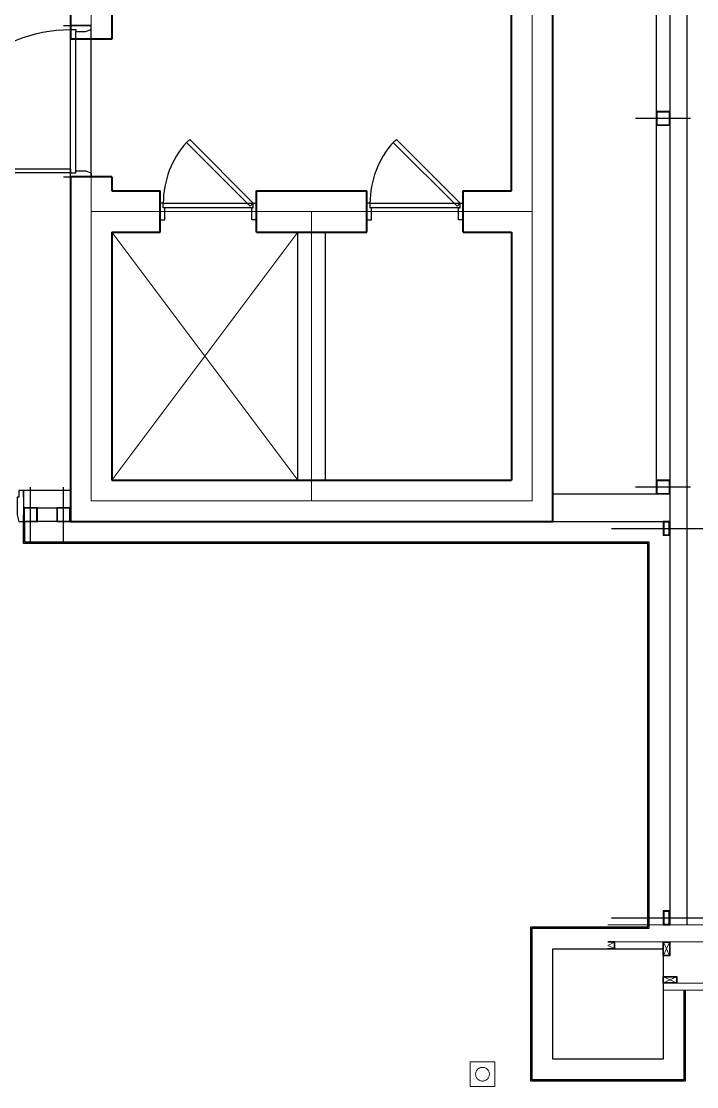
# Model space of a CAD drawing. Header units: millimetres. Extents: x 8456 to 190005487, y 619 to 455456909.
# Drawn here: x 204247 to 205002, y 158300 to 159490 of the extents above; entities that cross this region are included whole.
import ezdxf

# ---------------------------------------------------------------- set-up
doc = ezdxf.new("R2010")
doc.units = ezdxf.units.MM
doc.header["$LTSCALE"] = 400
doc.header["$MEASUREMENT"] = 0
for name, pattern in [('CEN', [62, 60, -1, 0, -1]), ('XR-평면도$0$CEN', [62, 60, -1, 0, -1]), ('XR-평면도$0$HID', [2, 1.1, -0.9]), ('지하2층평면도$0$XR-평면도$0$HID', [2, 1.1, -0.9])]:
    doc.linetypes.add(name, pattern=pattern)
doc.layers.get('0').update_dxf_attribs({"linetype": 'CONTINUOUS'})
doc.layers.get('Defpoints').update_dxf_attribs({"color": 153, "linetype": 'CONTINUOUS'})
for name, color, linetype in [('AA-DWXM-DOOR', 7, 'CONTINUOUS'), ('AA-WALL-조적벽', 3, 'CONTINUOUS'), ('CEN', 1, 'CEN'), ('COL', 2, 'CONTINUOUS'), ('FIN', 5, 'CONTINUOUS'), ('WAL', 3, 'CONTINUOUS'), ('석고보드', 4, 'CONTINUOUS'), ('저온단열', 160, 'CONTINUOUS'), ('판넬', 4, 'CONTINUOUS')]:
    doc.layers.add(name, color=color, linetype=linetype)
for name, color, linetype, lineweight in [('XR-평면도$0$A-AXIS-LINE', 1, 'XR-평면도$0$CEN', 15), ('XR-평면도$0$A-CONC-LIN1', 2, 'CONTINUOUS', 40), ('XR-평면도$0$A-DWXK-OPEN', 1, 'XR-평면도$0$HID', 15), ('XR-평면도$0$A-DWXM-DOOR', 4, 'CONTINUOUS', 25), ('XR-평면도$0$A-WAXM-BLOC', 3, 'CONTINUOUS', 25), ('지하2층평면도$0$0FURN1', 8, '지하2층평면도$0$XR-평면도$0$HID', 18), ('지하2층평면도$0$0OPEN', 1, '지하2층평면도$0$XR-평면도$0$HID', 15), ('지하2층평면도$0$0PANL', 6, 'CONTINUOUS', 20), ('지하2층평면도$0$0STL', 3, 'CONTINUOUS', 25)]:
    doc.layers.add(name, color=color, linetype=linetype, lineweight=lineweight)

# ---------------------------------------------------------------- blocks, each defined once
blk = doc.blocks.new('지하2층평면도$0$XR-평면도$0$$0$A$C3B9B04BD')
at = {"layer": '지하2층평면도$0$0OPEN', "color": 8}
for p, q in [((47.7, -47.7), (2.3, 47.7)), ((47.7, 47.7), (2.3, -47.7))]:
    blk.add_line(p, q, dxfattribs=at)
at = {"layer": '지하2층평면도$0$0STL', "color": 8}
for points in [[(0, -50), (50, -50), (50, 50), (0, 50)], [(2.3, -47.7), (47.7, -47.7), (47.7, 47.7), (2.3, 47.7)]]:
    blk.add_lwpolyline(points, close=True, dxfattribs=at)
blk = doc.blocks.new('A$C2DB436D3')
at = {"layer": 'AA-DWXM-DOOR', "color": 8, "elevation": 2515.7}
blk.add_lwpolyline([(18100.7, 21740.5), (18100.7, 21751.1), (18093.3, 21751.1), (18093.3, 21740.5), (18090.2, 21740.5), (18090.2, 21712.1), (18093.3, 21701.6), (18100.7, 21701.6), (18100.7, 21712.1)], dxfattribs=at)
at = {"layer": 'AA-WALL-조적벽', "color": 8}
for p, q in [((18945.5, 21745.6, 2515.7), (19132.5, 21745.6, 2515.7)), ((18945.5, 21701.6, 2515.7), (19132.5, 21701.6, 2515.7))]:
    blk.add_line(p, q, dxfattribs=at)
at = {"layer": 'CEN', "color": 8}
for p, q in [((19039, 21690.6, 2515.7), (19215, 21690.6, 2515.7)), ((19039, 21069.1, 2515.7), (19215, 21069.1, 2515.7))]:
    blk.add_line(p, q, dxfattribs=at)
at = {"layer": 'CEN', "color": 8, "elevation": 2515.7}
for points in [[(19165.5, 22345.1), (19077.5, 22345.1)], [(18111.7, 21668.6), (18111.7, 21756.6)], [(18164.5, 21668.6), (18164.5, 21756.6)], [(19165.5, 21756.6), (19077.5, 21756.6)]]:
    blk.add_lwpolyline(points, dxfattribs=at)
at = {"layer": 'COL', "color": 8}
for p, q in [((18945.5, 21019.6, 2515.7), (19121.5, 21019.6, 2515.7)), ((18945.5, 20843.6, 2515.7), (18945.5, 21019.6, 2515.7)), ((19121.5, 21019.6, 2515.7), (19121.5, 20843.6, 2515.7)), ((19121.5, 20843.6, 2515.7), (18945.5, 20843.6, 2515.7))]:
    blk.add_line(p, q, dxfattribs=at)
at = {"layer": 'Defpoints', "color": 8}
for p, q in [((18164.5, 22493.6, 2515.7), (18208.5, 22493.6, 2515.7)), ((18164.5, 22251.6, 2515.7), (18208.5, 22251.6, 2515.7)), ((18318.5, 22165.8, 2515.7), (18318.5, 22209.8, 2515.7)), ((18323.7, 22209.8, 2515.7), (18467.4, 22209.8, 2515.7)), ((18467.4, 22202.1, 2515.7), (18323.7, 22202.1, 2515.7)), ((18472.5, 22165.8, 2515.7), (18472.5, 22209.8, 2515.7)), ((18648.5, 22165.8, 2515.7), (18648.5, 22209.8, 2515.7)), ((18653.7, 22209.8, 2515.7), (18797.4, 22209.8, 2515.7)), ((18797.4, 22202.1, 2515.7), (18653.7, 22202.1, 2515.7)), ((18802.5, 22165.8, 2515.7), (18802.5, 22209.8, 2515.7))]:
    blk.add_line(p, q, dxfattribs=at)
at = {"layer": 'FIN', "color": 8}
for p, q in [((19110.5, 23593.6, 2515.7), (19110.5, 21745.6, 2515.7)), ((18153.5, 21701.6, 2515.7), (18100.7, 21701.6, 2515.7))]:
    blk.add_line(p, q, dxfattribs=at)
at = {"layer": 'WAL', "color": 8, "elevation": 2515.7}
for points in [[(19132.5, 22334.1), (19132.5, 22356.1), (19110.5, 22356.1), (19110.5, 22334.1)], [(19131.7, 22334.9), (19131.7, 22355.2), (19111.4, 22355.2), (19111.4, 22334.9)], [(19132.5, 21745.6), (19132.5, 21767.6), (19110.5, 21767.6), (19110.5, 21745.6)], [(19131.7, 21746.4), (19131.7, 21766.7), (19111.4, 21766.7), (19111.4, 21746.4)], [(18100.7, 21701.6), (18122.7, 21701.6), (18122.7, 21723.6), (18100.7, 21723.6)], [(18101.6, 21702.4), (18121.9, 21702.4), (18121.9, 21722.7), (18101.6, 21722.7)], [(18153.5, 21701.6), (18175.5, 21701.6), (18175.5, 21723.6), (18153.5, 21723.6)], [(18154.4, 21702.4), (18174.7, 21702.4), (18174.7, 21722.7), (18154.4, 21722.7)]]:
    blk.add_lwpolyline(points, close=True, dxfattribs=at)
at = {"layer": 'XR-평면도$0$A-AXIS-LINE', "color": 8}
for p, q in [((18208.5, 23560.6, 2515.7), (18208.5, 21734.6, 2515.7)), ((18912.5, 21734.6, 2515.7), (18912.5, 23560.6, 2515.7)), ((18208.5, 22196.6, 2515.7), (18912.5, 22196.6, 2515.7)), ((18560.5, 21734.6, 2515.7), (18560.5, 22196.6, 2515.7)), ((18208.5, 21734.6, 2515.7), (18912.5, 21734.6, 2515.7))]:
    blk.add_line(p, q, dxfattribs=at)
at = {"layer": 'XR-평면도$0$A-CONC-LIN1', "color": 8}
for p, q in [((18175.5, 23593.6, 2515.7), (18175.5, 22471.6, 2515.7)), ((18945.5, 21701.6, 2515.7), (18945.5, 23593.6, 2515.7)), ((18241.5, 23527.6, 2515.7), (18241.5, 22471.6, 2515.7)), ((18879.5, 22229.6, 2515.7), (18879.5, 23527.6, 2515.7)), ((18241.5, 22471.6, 2515.7), (18175.5, 22471.6, 2515.7)), ((18175.5, 22251.6, 2515.7), (18175.5, 21701.6, 2515.7)), ((18241.5, 22251.6, 2515.7), (18175.5, 22251.6, 2515.7)), ((18241.5, 22251.6, 2515.7), (18241.5, 22229.6, 2515.7)), ((18241.5, 22229.6, 2515.7), (18318.5, 22229.6, 2515.7)), ((18318.5, 22163.6, 2515.7), (18318.5, 22229.6, 2515.7)), ((18472.5, 22229.6, 2515.7), (18648.5, 22229.6, 2515.7)), ((18472.5, 22163.6, 2515.7), (18472.5, 22229.6, 2515.7)), ((18648.5, 22163.6, 2515.7), (18648.5, 22229.6, 2515.7)), ((18802.5, 22229.6, 2515.7), (18879.5, 22229.6, 2515.7)), ((18802.5, 22163.6, 2515.7), (18802.5, 22229.6, 2515.7)), ((18241.5, 22163.6, 2515.7), (18318.5, 22163.6, 2515.7)), ((18241.5, 22163.6, 2515.7), (18241.5, 21767.6, 2515.7)), ((18472.5, 22163.6, 2515.7), (18648.5, 22163.6, 2515.7)), ((18802.5, 22163.6, 2515.7), (18879.5, 22163.6, 2515.7)), ((18879.5, 22163.6, 2515.7), (18879.5, 21767.6, 2515.7)), ((18241.5, 21767.6, 2515.7), (18879.5, 21767.6, 2515.7)), ((18175.5, 21701.6, 2515.7), (18945.5, 21701.6, 2515.7))]:
    blk.add_line(p, q, dxfattribs=at)
at = {"layer": 'XR-평면도$0$A-DWXK-OPEN', "color": 8, "ltscale": 50}
for p, q in [((18241.5, 21767.6, 2515.7), (18538.5, 22163.6, 2515.7)), ((18241.5, 22163.6, 2515.7), (18538.5, 21767.6, 2515.7))]:
    blk.add_line(p, q, dxfattribs=at)
at = {"layer": 'XR-평면도$0$A-DWXM-DOOR', "color": 8}
for p, q in [((18175.5, 22251.6, 2515.7), (18175.5, 22493.6, 2515.7)), ((18184.3, 22261.5, 2515.7), (18184.3, 22483.7, 2515.7)), ((18208.5, 22251.6, 2515.7), (18208.5, 22493.6, 2515.7)), ((18360.7, 22306.7, 2515.7), (18462.6, 22204.9, 2515.7)), ((18365.8, 22311.4, 2515.7), (18467.4, 22209.8, 2515.7)), ((18690.7, 22306.7, 2515.7), (18792.6, 22204.9, 2515.7)), ((18695.8, 22311.4, 2515.7), (18797.4, 22209.8, 2515.7)), ((18323.7, 22209.8, 2515.7), (18318.5, 22209.8, 2515.7)), ((18318.5, 22209.8, 2515.7), (18318.5, 22183.4, 2515.7)), ((18323.7, 22202.1, 2515.7), (18323.7, 22209.8, 2515.7)), ((18326.2, 22202.1, 2515.7), (18323.7, 22202.1, 2515.7)), ((18326.2, 22183.4, 2515.7), (18326.2, 22202.1, 2515.7)), ((18467.4, 22209.8, 2515.7), (18462.6, 22204.9, 2515.7)), ((18464.8, 22202.1, 2515.7), (18467.4, 22202.1, 2515.7)), ((18464.8, 22183.4, 2515.7), (18464.8, 22202.1, 2515.7)), ((18467.4, 22202.1, 2515.7), (18467.4, 22209.8, 2515.7)), ((18467.4, 22209.8, 2515.7), (18472.5, 22209.8, 2515.7)), ((18472.5, 22209.8, 2515.7), (18472.5, 22183.4, 2515.7)), ((18653.7, 22209.8, 2515.7), (18648.5, 22209.8, 2515.7)), ((18648.5, 22209.8, 2515.7), (18648.5, 22183.4, 2515.7)), ((18653.7, 22202.1, 2515.7), (18653.7, 22209.8, 2515.7)), ((18656.2, 22202.1, 2515.7), (18653.7, 22202.1, 2515.7)), ((18656.2, 22183.4, 2515.7), (18656.2, 22202.1, 2515.7)), ((18797.4, 22209.8, 2515.7), (18792.6, 22204.9, 2515.7)), ((18794.8, 22202.1, 2515.7), (18797.4, 22202.1, 2515.7)), ((18794.8, 22183.4, 2515.7), (18794.8, 22202.1, 2515.7)), ((18797.4, 22202.1, 2515.7), (18797.4, 22209.8, 2515.7)), ((18797.4, 22209.8, 2515.7), (18802.5, 22209.8, 2515.7)), ((18802.5, 22209.8, 2515.7), (18802.5, 22183.4, 2515.7)), ((18318.5, 22183.4, 2515.7), (18326.2, 22183.4, 2515.7)), ((18472.5, 22183.4, 2515.7), (18464.8, 22183.4, 2515.7)), ((18648.5, 22183.4, 2515.7), (18656.2, 22183.4, 2515.7)), ((18802.5, 22183.4, 2515.7), (18794.8, 22183.4, 2515.7))]:
    blk.add_line(p, q, dxfattribs=at)
at = {"layer": 'XR-평면도$0$A-DWXM-DOOR', "color": 8, "elevation": 2515.7}
blk.add_lwpolyline([(18175.5, 22258.2), (17946.7, 22258.2, -0.414214), (18175.5, 22487, -1)], format="xyb", dxfattribs=at)
for points in [[(18175.5, 22493.6), (18175.5, 22487), (18184.3, 22487), (18184.3, 22483.7), (18199.7, 22483.7), (18208.5, 22487), (18208.5, 22493.6)], [(17946.7, 22258.2), (17946.7, 22264.8), (18175.5, 22264.8), (18175.5, 22258.2)], [(18175.5, 22251.6), (18175.5, 22258.2), (18184.3, 22258.2), (18184.3, 22261.5), (18199.7, 22261.5), (18208.5, 22258.2), (18208.5, 22251.6)]]:
    blk.add_lwpolyline(points, close=True, dxfattribs=at)
for points in [[(18365.8, 22311.4), (18360.7, 22306.7)], [(18695.8, 22311.4), (18690.7, 22306.7)]]:
    blk.add_lwpolyline(points, dxfattribs=at)
at = {"layer": 'XR-평면도$0$A-DWXM-DOOR', "color": 8}
for centre in [(18470.6, 22209.2, 2515.7), (18800.6, 22209.2, 2515.7)]:
    blk.add_arc(centre, 147, 138.3916, 179.7655, dxfattribs=at)
at = {"layer": 'XR-평면도$0$A-WAXM-BLOC', "color": 8}
for p, q in [((18538.5, 21767.6, 2515.7), (18538.5, 22163.6, 2515.7)), ((18582.5, 21767.6, 2515.7), (18582.5, 22163.6, 2515.7))]:
    blk.add_line(p, q, dxfattribs=at)
at = {"layer": '석고보드', "color": 8}
for p, q in [((18100.7, 21666.4, 2515.7), (18100.7, 21701.6, 2515.7)), ((19097.3, 21666.4, 2515.7), (18100.7, 21666.4, 2515.7)), ((19097.3, 21054.8, 2515.7), (19097.3, 21666.4, 2515.7)), ((18910.3, 20808.4, 2515.7), (18910.3, 21054.8, 2515.7)), ((18910.3, 21054.8, 2515.7), (19097.3, 21054.8, 2515.7)), ((19156.7, 20953.6, 2515.7), (19156.7, 20808.4, 2515.7)), ((19156.7, 20808.4, 2515.7), (18910.3, 20808.4, 2515.7))]:
    blk.add_line(p, q, dxfattribs=at)
at = {"layer": '저온단열', "color": 8}
for p, q in [((18102.9, 21668.6, 2515.7), (18102.9, 21701.6, 2515.7)), ((19099.5, 21668.6, 2515.7), (18102.9, 21668.6, 2515.7)), ((19099.5, 21052.6, 2515.7), (19099.5, 21668.6, 2515.7)), ((18912.5, 20810.6, 2515.7), (18912.5, 21052.6, 2515.7)), ((18912.5, 21052.6, 2515.7), (19099.5, 21052.6, 2515.7)), ((19154.5, 20953.6, 2515.7), (19154.5, 20810.6, 2515.7)), ((19154.5, 20810.6, 2515.7), (18912.5, 20810.6, 2515.7))]:
    blk.add_line(p, q, dxfattribs=at)
at = {"layer": '지하2층평면도$0$0FURN1', "color": 8}
for p, q in [((18813.5, 20839.2, 2515.7), (18853.1, 20839.2, 2515.7)), ((18813.5, 20799.6, 2515.7), (18813.5, 20839.2, 2515.7)), ((18853.1, 20839.2, 2515.7), (18853.1, 20799.6, 2515.7)), ((18853.1, 20799.6, 2515.7), (18813.5, 20799.6, 2515.7))]:
    blk.add_line(p, q, dxfattribs=at)
blk.add_circle((18833.3, 20819.4, 2515.7), 11, dxfattribs=at)
at = {"layer": '지하2층평면도$0$0OPEN', "color": 8}
for p, q in [((19044, 21030, 2515.7), (19033.5, 21025.1, 2515.7)), ((19033.5, 21025.1, 2515.7), (19044, 21020.1, 2515.7))]:
    blk.add_line(p, q, dxfattribs=at)
at = {"layer": '지하2층평면도$0$0PANL', "color": 8, "elevation": 2515.7}
for points in [[(19033.5, 21030.6), (19253.5, 21030.6), (19253.5, 21058.1), (19033.5, 21058.1)], [(19121.5, 20964.6), (19242.5, 20964.6), (19242.5, 20953.6), (19121.5, 20953.6), (19121.5, 20964.6)]]:
    blk.add_lwpolyline(points, dxfattribs=at)
at = {"layer": '지하2층평면도$0$0STL', "color": 8, "elevation": 2515.7}
for points in [[(19033.5, 21019.6), (19044.5, 21019.6), (19044.5, 21030.6), (19033.5, 21030.6)], [(19033.5, 21020.1), (19044, 21020.1), (19044, 21030), (19033.5, 21030)]]:
    blk.add_lwpolyline(points, dxfattribs=at)
at = {"layer": '판넬', "color": 8}
for p, q in [((19160, 21058.1, 2515.7), (19160, 23808.1, 2515.7)), ((19132.5, 23780.6, 2515.7), (19132.5, 21058.1, 2515.7)), ((18175.5, 21751.1, 2515.7), (18100.7, 21751.1, 2515.7)), ((18100.7, 21751.1, 2515.7), (18100.7, 21723.6, 2515.7)), ((18100.7, 21723.6, 2515.7), (18175.5, 21723.6, 2515.7))]:
    blk.add_line(p, q, dxfattribs=at)
at = {"layer": '판넬', "color": 8, "elevation": 2515.7}
for points in [[(19132.5, 21679.6), (19132.5, 21701.6), (19121.5, 21701.6), (19121.5, 21679.6)], [(19131.5, 21680.5), (19131.5, 21700.6), (19122.5, 21700.6), (19122.5, 21680.5)], [(19132.5, 21058.1), (19132.5, 21080.1), (19121.5, 21080.1), (19121.5, 21058.1)], [(19131.5, 21059), (19131.5, 21079.1), (19122.5, 21079.1), (19122.5, 21059)]]:
    blk.add_lwpolyline(points, close=True, dxfattribs=at)
at = {"xscale": -0.22, "yscale": 0.22, "zscale": 0.22}
blk.add_blockref('지하2층평면도$0$XR-평면도$0$$0$A$C3B9B04BD', (19132.5, 21019.6, 2515.7), dxfattribs=at)
at = {"xscale": -0.22, "yscale": 0.22, "zscale": 0.22, "rotation": 270}
blk.add_blockref('지하2층평면도$0$XR-평면도$0$$0$A$C3B9B04BD', (19132.5, 20964.6, 2515.7), dxfattribs=at)

msp = doc.modelspace()

# ---------------------------------------------------------------- block references
at = {"xscale": 0.7, "yscale": 0.7, "zscale": 0.7}
msp.add_blockref('A$C2DB436D3', (191579.1, 143740.2, -160.1), dxfattribs=at)

doc.saveas('drawing.dxf')
